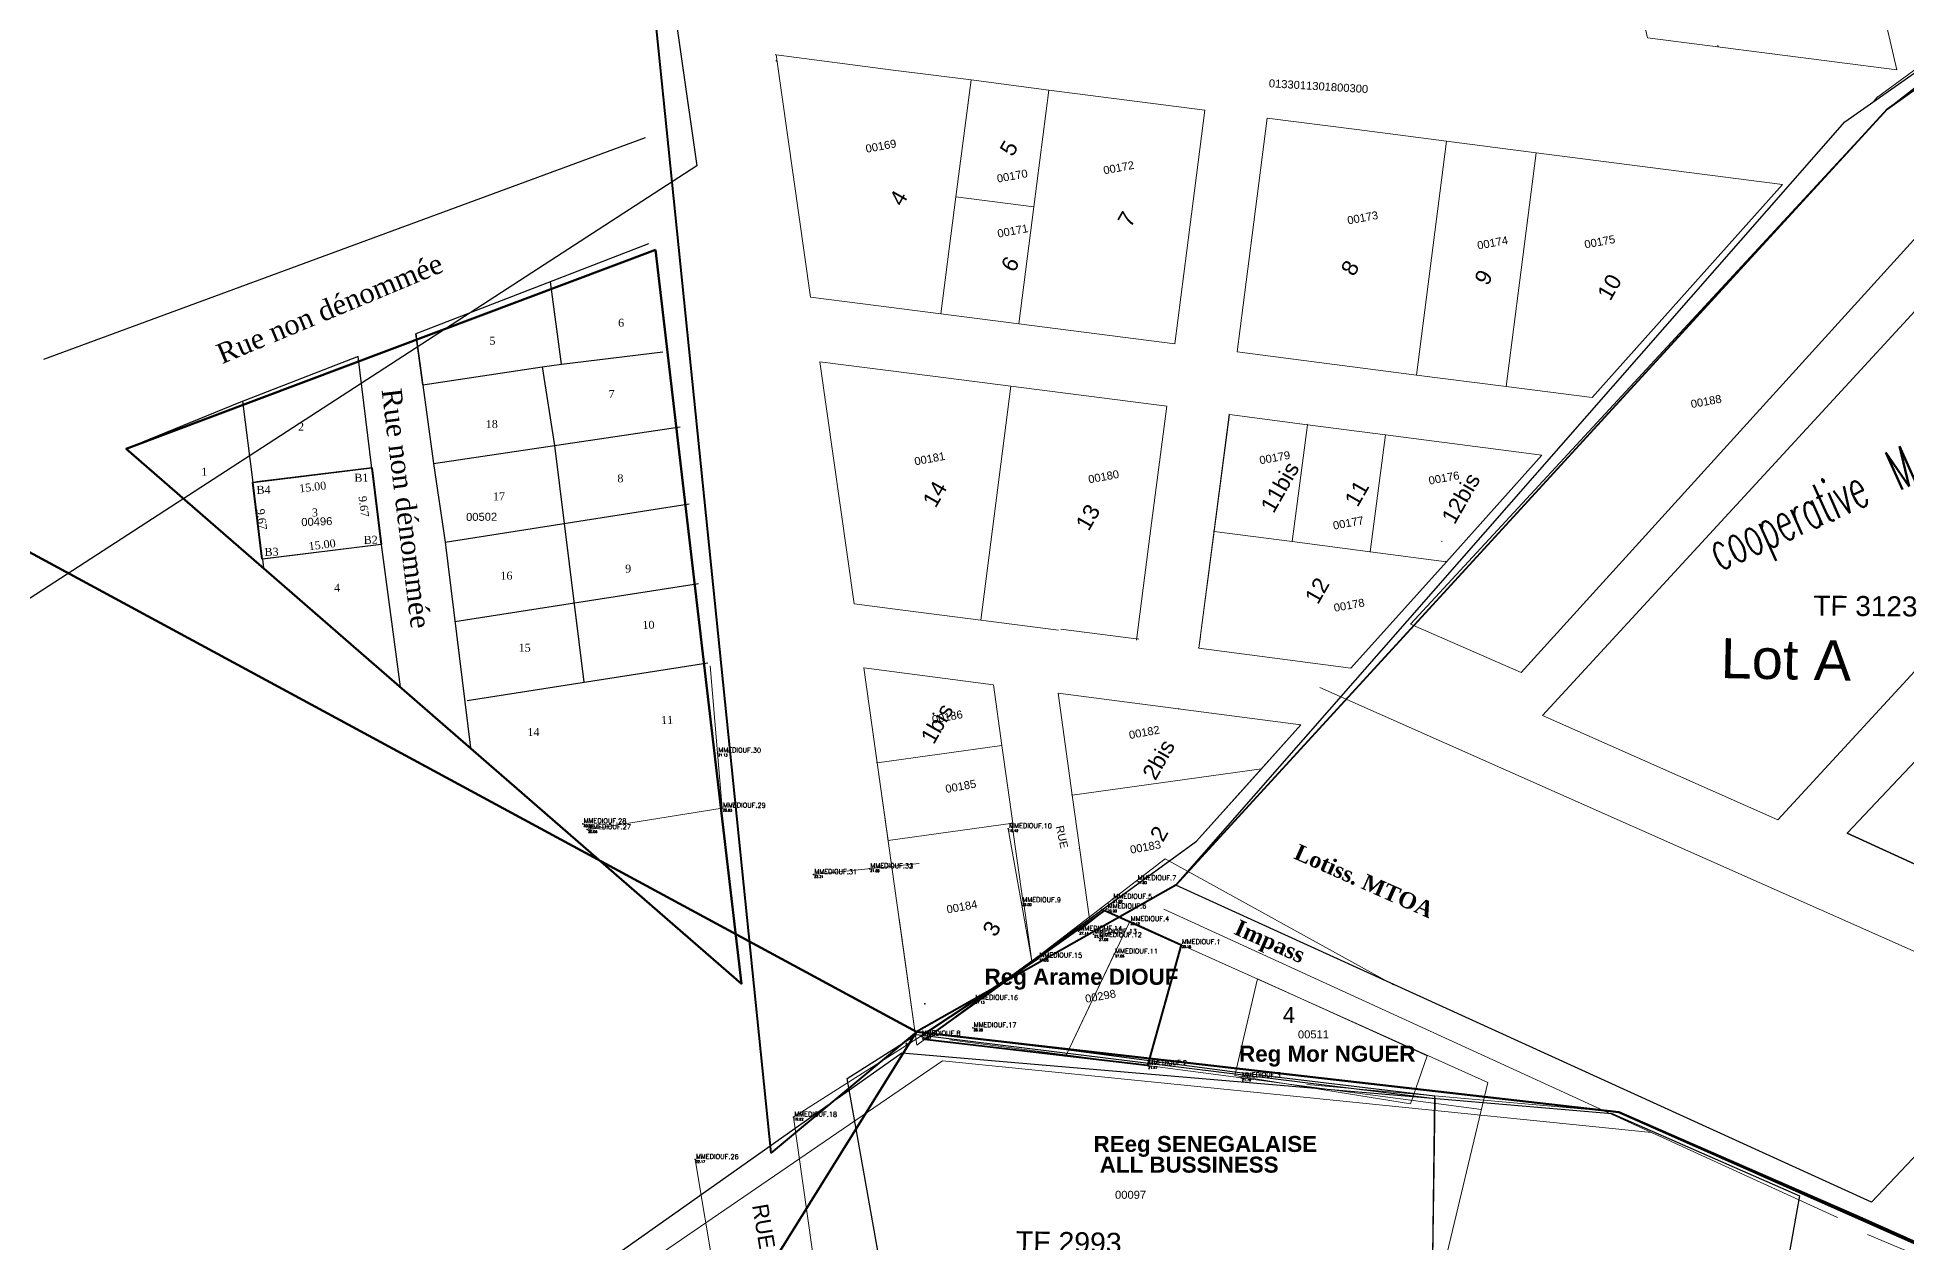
# Model space of a CAD drawing. Header units: metres. Extents: x 251686 to 255059, y 1627526 to 1631912.
# Drawn here: x 252942.4 to 253176, y 1629820.9 to 1629971.6 of the extents above; entities that cross this region are included whole.
import ezdxf
from ezdxf.enums import TextEntityAlignment as Align

# ---------------------------------------------------------------- set-up
doc = ezdxf.new("R2010")
doc.units = ezdxf.units.M
doc.header["$MEASUREMENT"] = 0
for name, color, linetype in [('A_revoir_niveau_0', 7, 'Continuous'), ('historique_numero_parcelle', 7, 'Continuous'), ('limites_parcelles', 7, 'Continuous'), ('limites_sections', 7, 'Continuous'), ('limites_tf', 7, 'Continuous'), ('numero_lot', 7, 'Continuous'), ('numero_parcelle', 7, 'Continuous'), ('toponymie', 7, 'Continuous')]:
    doc.layers.add(name, color=color, linetype=linetype)
for name, color, linetype, lineweight in [('ASSIETTE IMMAT', 7, 'Continuous', 0), ('Cotation Linéaire', 7, 'Continuous', 0), ('Numero_TF', 7, 'Continuous', 0), ('Numérotation', 7, 'Continuous', 0), ('Régularisation', 1, 'Continuous', 40), ('TF EN HATT', 5, 'Continuous', 13), ('TITRE FONCIER', 7, 'Continuous', 0), ('TopoAlt', 3, 'Continuous', 0), ('TopoMat', 4, 'Continuous', 0)]:
    doc.layers.add(name, color=color, linetype=linetype, lineweight=lineweight)
doc.styles.get("Standard").update_dxf_attribs({"font": 'txt.shx'})
doc.styles.add('Style-Arial', font='arial.ttf')
doc.styles.add('Style-Bodoni MT', font='BOD_R.TTF')
doc.styles.add('Style-STANDARD', font='STANDARD.shx')
doc.styles.add('Style-txt', font='txt.shx')

# ---------------------------------------------------------------- blocks, each defined once
blk = doc.blocks.new('TCPOINT_26')
at = {"color": 0}
blk.add_point((0, 0), dxfattribs=at)
at = {"layer": 'TopoAlt'}
blk.add_attdef('ALT', text='', height=0.00075, dxfattribs=at).set_placement((0.00025, -0.00025), align=Align.TOP_LEFT)
at = {"layer": 'TopoMat'}
blk.add_attdef('MAT', (0.00025, 0.00025), '', height=0.00075, dxfattribs=at)
blk = doc.blocks.new('TCPOINT_159')
at = {"color": 0}
blk.add_point((0, 0), dxfattribs=at)
at = {"layer": 'TopoAlt'}
blk.add_attdef('ALT', text='', height=0.00762, dxfattribs=at).set_placement((0.00254, -0.00254), align=Align.TOP_LEFT)
at = {"layer": 'TopoMat'}
blk.add_attdef('MAT', (0.00254, 0.00254), '', height=0.01524, dxfattribs=at)

msp = doc.modelspace()

# ---------------------------------------------------------------- linework, layer by layer
at = {"layer": 'A_revoir_niveau_0', "color": 4, "linetype": 'Continuous', "lineweight": 13}
msp.add_line((253171.957186, 1629963.617068), (253172.430446, 1629964.141376), dxfattribs=at)
at = {"layer": 'A_revoir_niveau_0', "ltscale": 1000}
for p, q in [((253018.782338, 1629945.79661), (252989.710409, 1629934.516239)), ((253007.93427, 1629930.756047), (253006.536074, 1629941.044865)), ((252990.577037, 1629928.13904), (252989.710409, 1629934.516239)), ((252982.485156, 1629931.712726), (252967.568315, 1629925.924754)), ((252985.390115, 1629908.183884), (252982.485156, 1629931.712726)), ((252967.568315, 1629925.924754), (252953.518206, 1629920.166849)), ((253006.924126, 1629873.734748), (252953.518206, 1629920.166849)), ((252984.205217, 1629917.781016), (252969.317343, 1629915.950389)), ((252969.317343, 1629915.950389), (252983.449833, 1629917.688133)), ((252984.205217, 1629917.781016), (252969.823531, 1629916.01263)), ((252985.390115, 1629908.183884), (252970.502241, 1629906.353257)), ((252985.390115, 1629908.183884), (252987.735702, 1629890.417521))]:
    msp.add_line(p, q, dxfattribs=at)
at = {"layer": 'A_revoir_niveau_0', "color": 1, "lineweight": 40, "ltscale": 1000}
for p, q in [((252984.205217, 1629917.781016), (252985.390115, 1629908.183884)), ((252970.502241, 1629906.353257), (252969.317343, 1629915.950389))]:
    msp.add_line(p, q, dxfattribs=at)
at = {"layer": 'A_revoir_niveau_0', "color": 7, "linetype": 'Continuous', "lineweight": 0, "ltscale": 39.364261}
for p, q in [((253027.995355, 1629875.238428), (253026.489178, 1629893.042033)), ((253011.142646, 1629872.54774), (253027.995355, 1629875.238428)), ((253063.760067, 1629872.670904), (253066.717872, 1629856.106382)), ((253039.411061, 1629866.935257), (253052.63811, 1629868.32372)), ((253066.717872, 1629856.106382), (253083.367161, 1629868.894519)), ((253083.367161, 1629868.894519), (253111.912772, 1629853.140154)), ((253078.949612, 1629861.05439), (253070.982515, 1629844.381711)), ((253076.07952, 1629862.638398), (253072.549601, 1629859.854743)), ((253075.297429, 1629862.696246), (253123.7119, 1629840.9313)), ((253085.353771, 1629858.175372), (253081.155328, 1629843.057883)), ((253067.55177, 1629856.495564), (253059.535046, 1629851.21628)), ((253070.982515, 1629844.381711), (253077.013216, 1629857.00211)), ((253052.853644, 1629846.740893), (253036.903717, 1629836.613409)), ((253081.155328, 1629843.057883), (253056.440733, 1629846.274091)), ((253081.155328, 1629843.057883), (253122.913992, 1629837.589266)), ((253123.7119, 1629840.9313), (253113.697263, 1629798.985062)), ((253036.903717, 1629836.613409), (253040.116472, 1629813.965751)), ((253027.102934, 1629816.655229), (253024.60922, 1629831.318071))]:
    msp.add_line(p, q, dxfattribs=at)
at = {"layer": 'A_revoir_niveau_0', "color": 4, "linetype": 'Continuous', "lineweight": 40, "ltscale": 39.364261}
for p, q in [((253078.949612, 1629861.05439), (253085.353771, 1629858.175372)), ((253052.853644, 1629846.740893), (253067.55177, 1629856.495564))]:
    msp.add_line(p, q, dxfattribs=at)
at = {"layer": 'A_revoir_niveau_0'}
for p, q in [((253052.3, 1629847.28), (253071, 1629845.079)), ((253071, 1629845.079), (253092.707, 1629842.215)), ((253092.707, 1629842.215), (253117.087638, 1629839.292431)), ((253116.81, 1629819.24), (253117.087638, 1629839.292431))]:
    msp.add_line(p, q, dxfattribs=at)
at = {"layer": 'A_revoir_niveau_0', "ltscale": 1000, "flags": 128}
for points in [[(252943.205731, 1629931.347725), (253018.435478, 1629959.084486)], [(252989.710409, 1629934.516239), (252991.912448, 1629918.312225), (252993.366485, 1629908.506626), (252996.543241, 1629882.760082)], [(252990.577037, 1629928.13904), (253005.496175, 1629930.41654), (253007.93427, 1629930.756047), (253020.583946, 1629932.286112)], [(253005.496175, 1629930.41654), (253007.046146, 1629920.56172), (253010.708596, 1629890.970009)], [(252968.035954, 1629926.106206), (252969.317343, 1629915.950389)], [(252991.912448, 1629918.312225), (253022.761727, 1629922.897707)], [(252969.317343, 1629915.950389), (252970.502241, 1629906.353257)], [(252993.366485, 1629908.506626), (253023.891573, 1629913.268349)], [(252985.390115, 1629908.183884), (252970.91859, 1629906.404452)], [(252970.527844, 1629906.356405), (252970.666452, 1629905.257844)], [(252994.591682, 1629898.57681), (253025.057753, 1629903.329327)], [(252996.13298, 1629888.696304), (253026.223933, 1629893.390305)]]:
    msp.add_lwpolyline(points, dxfattribs=at)
at = {"layer": 'A_revoir_niveau_0', "color": 1, "lineweight": 30, "flags": 128}
msp.add_lwpolyline([(253043.625306, 1629841.435979), (253052.295306, 1629846.940979), (253117.082944, 1629838.95341), (253116.805306, 1629818.900979), (253114.870904, 1629805.514333), (253048.555504, 1629813.834593), (253043.625306, 1629841.435979)], dxfattribs=at)
at = {"layer": 'A_revoir_niveau_0', "lineweight": 40, "ltscale": 39.364261}
msp.add_point((253051.057534, 1629845.762854, -22.109732), dxfattribs=at)
msp.add_point((253051.057534, 1629845.762854, -22.109732), dxfattribs=at)
at = {"layer": 'A_revoir_niveau_0', "color": 1, "lineweight": 53, "ltscale": 1000}
msp.add_3dface([(253019.671, 1629945.042), (253030.4199, 1629853.296314), (252953.518206, 1629920.166849)], dxfattribs=at)
at = {"layer": 'A_revoir_niveau_0', "ltscale": 1000}
msp.add_3dface([(252984.205217, 1629917.781016), (252985.390115, 1629908.183884), (252970.502241, 1629906.353257), (252969.317343, 1629915.950389)], dxfattribs=at)
at = {"layer": 'ASSIETTE IMMAT', "color": 2, "linetype": 'Continuous', "lineweight": 40}
msp.add_polyline3d([(253338.304982, 1630212.02092, 0.556061), (253281.716049, 1630158.445014, 0.754712), (253272.825884, 1630058.162576, 1.321799), (253238.773127, 1630009.063863, 1.539682), (253173.608723, 1629962.604017, 1.679567), (253084.705592, 1629865.608947, 2.066469), (253052.295758, 1629847.292297, 2.108097), (253034.121912, 1629832.139257, 2.159918), (253017.239594, 1629997.641186, 1.160524), (253130.3778, 1629983.16094, 1.472659), (253107.126834, 1630079.575336, 0.863457), (253106.111783, 1630094.938639, 0.771796), (253095.888219, 1630135.180783, 0.516479), (253051.328657, 1630189.868554, 0.107802), (253064.47615, 1630192.480191, 0.119025)], dxfattribs=at)
at = {"layer": 'limites_parcelles', "color": 7, "linetype": 'Continuous', "lineweight": 0}
for p, q in [((253235.690934, 1630010.496408), (253172.277123, 1629964.029041)), ((253171.558657, 1629981.625666), (253174.844423, 1629967.527227)), ((253206.496475, 1629978.860624), (253127.886436, 1629892.200265)), ((253143.653188, 1629971.541243), (253142.860967, 1629974.943319)), ((253159.245772, 1629969.528898), (253143.653188, 1629971.541243)), ((253152.509564, 1629970.398258), (253152.448583, 1629970.619831)), ((253039.044675, 1629939.119042), (253034.73914, 1629969.389402)), ((253034.73914, 1629969.389402), (253049.35975, 1629967.505784)), ((253174.844423, 1629967.527227), (253159.245772, 1629969.528898)), ((253174.810787, 1629967.531543), (253159.245772, 1629969.528898)), ((253049.35975, 1629967.505784), (253059.103752, 1629966.261201)), ((253059.103752, 1629966.261201), (253057.220135, 1629951.640591)), ((253059.103752, 1629966.261201), (253068.841686, 1629965.005943)), ((253130.553653, 1629886.842138), (253203.810781, 1629966.401656)), ((253066.964136, 1629950.396007), (253068.841686, 1629965.005943)), ((253068.841686, 1629965.005943), (253078.590296, 1629963.744617)), ((253078.590296, 1629963.744617), (253088.334298, 1629962.500034)), ((253088.334298, 1629962.500034), (253086.45068, 1629947.879423)), ((253094.244668, 1629946.881622), (253096.122218, 1629961.491557)), ((253096.122218, 1629961.491557), (253107.32418, 1629960.053881)), ((253107.32418, 1629960.053881), (253118.536817, 1629958.610138)), ((253118.536817, 1629958.610138), (253116.653199, 1629943.989528)), ((253118.536817, 1629958.610138), (253129.738778, 1629957.172462)), ((253129.737524, 1629957.162724), (253127.855161, 1629942.551852)), ((253160.523958, 1629953.207275), (253129.737524, 1629957.162724)), ((253057.220135, 1629951.640591), (253055.342585, 1629937.030655)), ((253066.964136, 1629950.396007), (253057.220135, 1629951.640591)), ((253160.520211, 1629953.207756), (253148.625945, 1629939.884417)), ((253065.080519, 1629935.775397), (253066.964136, 1629950.396007)), ((253086.45068, 1629947.879423), (253084.57313, 1629933.269488)), ((253092.361051, 1629932.261011), (253094.244668, 1629946.881622)), ((253226.323021, 1629945.861268), (253159.967573, 1629873.79749)), ((253116.653199, 1629943.989528), (253114.775649, 1629929.379592)), ((253127.855161, 1629942.551852), (253125.977611, 1629927.941916)), ((253045.598583, 1629938.275239), (253039.044675, 1629939.119042)), ((253055.342585, 1629937.030655), (253045.598583, 1629938.275239)), ((253148.625945, 1629939.884417), (253136.731678, 1629926.561078)), ((253065.080519, 1629935.775397), (253055.342585, 1629937.030655)), ((253074.818453, 1629934.520139), (253065.080519, 1629935.775397)), ((253084.57313, 1629933.269488), (253074.818453, 1629934.520139)), ((253044.488277, 1629900.78702), (253040.193417, 1629931.051313)), ((253040.193417, 1629931.051313), (253054.344783, 1629929.236668)), ((253103.563013, 1629930.823335), (253092.361051, 1629932.261011)), ((253114.775649, 1629929.379592), (253103.563013, 1629930.823335)), ((253054.344783, 1629929.236668), (253064.082717, 1629927.981409)), ((253125.977611, 1629927.941916), (253114.775649, 1629929.379592)), ((253064.082717, 1629927.981409), (253062.1991, 1629913.360799)), ((253064.082717, 1629927.981409), (253073.820652, 1629926.726151)), ((253073.820652, 1629926.726151), (253083.564654, 1629925.481567)), ((253125.977611, 1629927.941916), (253136.731678, 1629926.561078)), ((253083.564654, 1629925.481567), (253081.681036, 1629910.860957)), ((253087.602082, 1629895.236478), (253091.363249, 1629924.467023)), ((253090.107991, 1629914.729089), (253091.363249, 1629924.467023)), ((253060.32155, 1629898.750863), (253062.1991, 1629913.360799)), ((253081.681036, 1629910.860957), (253079.803486, 1629896.251022)), ((253050.583615, 1629900.006122), (253044.488277, 1629900.78702)), ((253060.32155, 1629898.750863), (253050.583615, 1629900.006122)), ((253070.059484, 1629897.495605), (253060.32155, 1629898.750863)), ((253127.886436, 1629892.200265), (253114.032195, 1629898.220709)), ((253080.087399, 1629896.349939), (253070.343397, 1629897.594522)), ((253102.688868, 1629890.3186), (253194.123457, 1629849.715469)), ((253159.969607, 1629873.796479), (253130.553653, 1629886.842138)), ((253064.221178, 1629873.412324), (253065.583939, 1629863.683495)), ((253087.287972, 1629871.052002), (253060.648272, 1629851.689334)), ((253065.963769, 1629861.464081), (253066.717872, 1629856.106382)), ((253066.717872, 1629856.106382), (253060.637597, 1629851.695402)), ((253101.075453, 1629840.697101), (253140.065621, 1629837.233099)), ((253140.065621, 1629837.233099), (253163.472354, 1629826.850242)), ((253171.178381, 1629821.954205), (253235.595435, 1629794.865847))]:
    msp.add_line(p, q, dxfattribs=at)
at = {"layer": 'limites_parcelles', "color": 7, "linetype": 'Continuous', "lineweight": 0, "extrusion": (0.2721658052046496, -0.2759108878029878, 0.9218454081184502), "elevation": -380817.680723, "flags": 128}
msp.add_lwpolyline([(1324929.55235, 905813.367518), (1324895.0981, 905817.7016), (1324807.51826, 905813.367518)], dxfattribs=at)
at = {"layer": 'limites_parcelles', "color": 7, "linetype": 'Continuous', "lineweight": 0, "flags": 128}
for points in [[(253034.73914, 1629969.389402), (253034.643064, 1629969.444008)], [(253034.805253, 1629968.626025), (253034.708798, 1629968.679958)], [(253159.245772, 1629969.528898), (253159.149696, 1629969.583503)], [(253174.844423, 1629967.527227), (253174.748347, 1629967.581833)], [(253091.422692, 1629924.447362), (253101.165234, 1629923.175361), (253099.249591, 1629908.572953), (253089.517724, 1629909.838886), (253091.422692, 1629924.447362)], [(253091.422692, 1629924.447362), (253091.326616, 1629924.501968)], [(253101.165234, 1629923.175361), (253101.069158, 1629923.229967)], [(253101.165234, 1629923.175361), (253110.907776, 1629921.90336)], [(253110.907776, 1629921.90336), (253130.441628, 1629919.345765), (253118.521404, 1629906.051303), (253108.992134, 1629907.300952), (253110.907776, 1629921.90336)], [(253110.907776, 1629921.90336), (253110.811701, 1629921.957966)], [(253130.441628, 1629919.345765), (253130.345553, 1629919.40037)], [(253118.521404, 1629906.051303), (253106.595112, 1629892.746165), (253087.602082, 1629895.236478), (253089.517724, 1629909.838886)], [(253089.517724, 1629909.838886), (253089.421649, 1629909.893492)], [(253099.249591, 1629908.572953), (253099.153516, 1629908.627558)], [(253099.249591, 1629908.572953), (253108.992134, 1629907.300952)], [(253108.992134, 1629907.300952), (253108.896058, 1629907.355558)], [(253117.979462, 1629908.576708), (253117.883386, 1629908.631314)], [(253088.222041, 1629900.07196), (253088.852732, 1629904.991154)], [(253118.521404, 1629906.051303), (253118.425328, 1629906.105908)], [(253087.602082, 1629895.236478), (253087.788514, 1629896.690593)], [(253087.602082, 1629895.236478), (253087.506006, 1629895.291083)], [(253069.983786, 1629889.609948), (253100.324563, 1629885.644879), (253087.281744, 1629871.095911), (253060.642045, 1629851.733244), (253052.326882, 1629845.626558), (253045.725178, 1629892.780172)], [(253045.725178, 1629892.780172), (253061.895216, 1629890.665599), (253062.954493, 1629883.086547), (253047.391423, 1629880.901567), (253045.725178, 1629892.780172)], [(253106.595112, 1629892.746165), (253106.499037, 1629892.800771)], [(253069.983269, 1629889.61365), (253100.324563, 1629885.644879), (253095.413394, 1629880.159842), (253071.767313, 1629876.84893), (253069.983269, 1629889.61365)], [(253085.126499, 1629887.630724), (253085.030423, 1629887.68533)], [(253100.234715, 1629885.655576), (253100.13864, 1629885.710181)], [(253062.954493, 1629883.086547), (253064.317254, 1629873.357718), (253048.743509, 1629871.178806), (253047.391423, 1629880.901567)], [(253047.391423, 1629880.901567), (253047.295348, 1629880.956173)], [(253095.413394, 1629880.159842), (253087.281744, 1629871.095911), (253073.924646, 1629861.386316), (253071.767313, 1629876.84893)], [(253071.767313, 1629876.84893), (253071.671238, 1629876.903536)], [(253064.317254, 1629873.357718), (253064.221178, 1629873.412324)], [(253072.698116, 1629870.16206), (253072.60204, 1629870.216666)], [(253065.680015, 1629863.62889), (253066.726927, 1629856.127482), (253060.642045, 1629851.733244)], [(253065.680015, 1629863.62889), (253065.583939, 1629863.683495)], [(253052.326882, 1629845.626558), (253050.112338, 1629861.460653)]]:
    msp.add_lwpolyline(points, dxfattribs=at)
at = {"layer": 'limites_sections', "color": 112, "linetype": 'Continuous', "lineweight": 40, "flags": 128}
for points in [[(253271.082561, 1630189.80614), (253278.664905, 1630062.128606), (253370.894891, 1630071.745612), (253349.874626, 1629905.007271), (253292.368569, 1629875.259507), (253264.420561, 1629860.905626), (253283.218148, 1629825.843437), (253276.081556, 1629797.159611), (253264.682639, 1629775.428157), (253237.804257, 1629775.925126), (253235.595435, 1629794.865847), (253170.148154, 1629824.108553), (253140.065621, 1629837.233099), (253052.3, 1629847.28), (252785.968318, 1629991.31478), (252450.61003, 1630145.344805), (252531.297233, 1630284.326266), (252789.440449, 1630429.782946), (252981.389636, 1630375.006406), (253177.316609, 1630501.61916), (253238.792095, 1630544.179111), (253271.082561, 1630189.80614)], [(252399.356616, 1629947.880348), (252399.972203, 1630065.215659), (252450.61003, 1630145.344805), (252785.968318, 1629991.31478), (253052.295758, 1629847.292297), (253000.111276, 1629763.48946), (252919.318325, 1629642.675214), (252916.992415, 1629556.866458), (252794.477866, 1629392.616183), (252770.730849, 1629406.43238), (252527.008235, 1629543.961569), (252247.281979, 1629705.6787), (252399.356616, 1629947.880348)]]:
    msp.add_lwpolyline(points, close=True, dxfattribs=at)
msp.add_lwpolyline([(253348.989473, 1629069.997092), (252794.477866, 1629392.616183), (252916.992415, 1629556.866458), (252919.318325, 1629642.675214), (253000.111276, 1629763.48946), (253052.3, 1629847.28), (253052.3, 1629847.28), (253140.065621, 1629837.233099), (253140.065621, 1629837.233099), (253235.595435, 1629794.865847), (253239.849412, 1629709.108544), (253258.480288, 1629694.077819), (253239.423108, 1629594.892945), (253296.433833, 1629591.041829), (253325.488232, 1629598.583625)], dxfattribs=at)
at = {"layer": 'limites_tf', "color": 5, "linetype": 'Continuous', "lineweight": 30}
for p, q in [((253173.612102, 1629962.594219), (253238.776226, 1630009.054882)), ((253084.70975, 1629865.596892), (253173.612102, 1629962.594219))]:
    msp.add_line(p, q, dxfattribs=at)
at = {"layer": 'limites_tf', "color": 5, "linetype": 'Continuous', "lineweight": 30, "flags": 128}
for points in [[(252410.039695, 1630048.286543), (252358.306106, 1630362.229548), (252398.2866, 1630445.3774), (252401.490278, 1630452.27289), (252938.410442, 1630558.674201), (253024.849142, 1629955.522887), (252896.316732, 1629872.198515), (252442.549994, 1629851.094143), (252410.039695, 1630048.286543)], [(253201.050354, 1629984.01812), (253206.496475, 1629978.860624), (253199.629743, 1629971.592357), (253257.830599, 1629917.107954), (253250.963868, 1629909.839688), (253226.307801, 1629933.189987), (253168.623213, 1629872.132591), (253201.187931, 1629857.179676), (253171.668439, 1629825.989864), (253084.70975, 1629865.596892), (253168.306962, 1629961.020818), (253201.050354, 1629984.01812)], [(253162.641312, 1629826.762304), (253106.856834, 1629514.553321), (253047.725076, 1629526.826704), (252943.769928, 1629595.245062), (252948.574069, 1629643.758695), (252984.06534, 1629707.609216), (253000.111276, 1629763.48946), (252982.939897, 1629796.926998), (253050.460664, 1629844.666322), (253100.19733, 1629840.39528), (253139.199139, 1629837.064898), (253162.641312, 1629826.762304)]]:
    msp.add_lwpolyline(points, close=True, dxfattribs=at)
at = {"layer": 'limites_tf', "color": 5, "linetype": 'Continuous', "lineweight": 30}
msp.add_3dface([(253226.307801, 1629933.189987), (253250.963868, 1629909.839688), (253201.187931, 1629857.179676), (253168.623213, 1629872.132591)], dxfattribs=at)
at = {"layer": 'numero_lot', "color": 1, "linetype": 'Continuous', "lineweight": 40}
msp.add_3dface([(253075.842274, 1629862.451308), (253085.353771, 1629858.175372), (253081.155328, 1629843.057883), (253053.298686, 1629846.340254)], dxfattribs=at)
at = {"layer": 'Régularisation', "color": 1, "linetype": 'Continuous', "lineweight": 13}
msp.add_3dface([(253094.898, 1629853.885), (253116.138076, 1629844.261343), (253114.045263, 1629838.292999), (253092.080934, 1629841.803927)], dxfattribs=at)
at = {"layer": 'TF EN HATT', "linetype": 'Continuous', "ltscale": 39.364261}
for p, q in [((253144.145169, 1629834.715125, -22.109732), (253083.223556, 1629862.600107, -22.109732)), ((252987.31538, 1629796.969571, -22.109732), (253055.545981, 1629843.667121, -22.109732)), ((253055.545981, 1629843.667121, -22.109732), (253105.204418, 1629838.639106, -22.109732)), ((253105.204418, 1629838.639106, -22.109732), (253144.145169, 1629834.715125, -22.109732)), ((253144.145169, 1629834.715125, -22.109732), (253167.424119, 1629824.057938, -22.109732))]:
    msp.add_line(p, q, dxfattribs=at)

# ---------------------------------------------------------------- block references
at = {"layer": 'toponymie', "ltscale": 39.364261, "xscale": 39.364261, "yscale": 39.364261, "zscale": 39.364261, "rotation": 359.3981}
for p, values in [((253027.414803, 1629882.128889, -0.985854), {'MAT': 'MMEDIOUF.30', 'ALT': '21.13'}), ((253027.997397, 1629875.242406, -1.28581), {'MAT': 'MMEDIOUF.29', 'ALT': '20.83'}), ((253010.575462, 1629873.28663, -2.048697), {'MAT': 'MMEDIOUF.28', 'ALT': '20.06'}), ((253011.144688, 1629872.551718, -2.056696), {'MAT': 'MMEDIOUF.27', 'ALT': '20.06'}), ((253063.762109, 1629872.674882, -2.691602), {'MAT': 'MMEDIOUF.10', 'ALT': '19.42'}), ((253039.413102, 1629866.939236, 0.097986), {'MAT': 'MMEDIOUF.31', 'ALT': '22.21'}), ((253046.414107, 1629867.667612, -0.462932), {'MAT': 'MMEDIOUF.33', 'ALT': '21.65'}), ((253046.418179, 1629867.674569, -0.47393), {'MAT': 'MMEDIOUF.32', 'ALT': '21.64'}), ((253079.824338, 1629866.175726, -0.285958), {'MAT': 'MMEDIOUF.7', 'ALT': '21.83'}), ((253065.412829, 1629863.430395, -0.115983), {'MAT': 'MMEDIOUF.9', 'ALT': '22.00'}), ((253076.081562, 1629862.642377, 0.087987), {'MAT': 'MMEDIOUF.6', 'ALT': '22.20'}), ((253076.801222, 1629863.853703, -0.188972), {'MAT': 'MMEDIOUF.5', 'ALT': '21.92'}), ((253072.551642, 1629859.858721, 5.023258), {'MAT': 'MMEDIOUF.14', 'ALT': '27.14'}), ((253078.951654, 1629861.058369, 0.004999), {'MAT': 'MMEDIOUF.4', 'ALT': '22.12'}), ((253074.399506, 1629859.481342, 5.047254), {'MAT': 'MMEDIOUF.13', 'ALT': '27.16'}), ((253075.005055, 1629859.063018, 4.950268), {'MAT': 'MMEDIOUF.12', 'ALT': '27.06'}), ((253085.355812, 1629858.17935, -1.932714), {'MAT': 'MMEDIOUF.1', 'ALT': '20.18'}), ((253067.553812, 1629856.499542, 4.93727), {'MAT': 'MMEDIOUF.15', 'ALT': '27.05'}), ((253077.015258, 1629857.006089, 4.94127), {'MAT': 'MMEDIOUF.11', 'ALT': '27.06'}), ((253059.537087, 1629851.220259, 5.020258), {'MAT': 'MMEDIOUF.16', 'ALT': '27.13'}), ((253052.855686, 1629846.744871, -0.443934), {'MAT': 'MMEDIOUF.8', 'ALT': '21.67'}), ((253059.332011, 1629847.784731, 6.170088), {'MAT': 'MMEDIOUF.17', 'ALT': '28.28'}), ((253081.157369, 1629843.061861, -0.640905), {'MAT': 'MMEDIOUF.2', 'ALT': '21.47'}), ((253092.862181, 1629841.529026, -0.322952), {'MAT': 'MMEDIOUF.3', 'ALT': '21.79'}), ((253036.905758, 1629836.617387, -2.188677), {'MAT': 'MMEDIOUF.18', 'ALT': '19.92'}), ((253024.611261, 1629831.322049, 0.057991), {'MAT': 'MMEDIOUF.26', 'ALT': '22.17'})]:
    msp.add_blockref('TCPOINT_159', p, dxfattribs=at).add_auto_attribs(values)
at = {"layer": 'toponymie', "xscale": 1000, "yscale": 1000, "zscale": 1000}
msp.add_blockref('TCPOINT_26', (253053.338149, 1629850.795413), dxfattribs=at)

# ---------------------------------------------------------------- texts
at = {"layer": 'Cotation Linéaire', "attachment_point": 8, "line_spacing_factor": 0.6}
for s, insert, char_height, rotation in [('\\fTimes New Roman|b0|i0|c00|p23;Rue non dénommée', (252979.430097, 1629936.514473), 2.5, 22.659319700085284), ('\\fTimes New Roman|b0|i0|c00|p23;Rue non dénommée', (252987.235665, 1629912.554102), 2.5, 277.0383149429636), ('\\fTimes New Roman|b0|i0|c00|p23;15.00', (252976.880404, 1629914.876768), 1, 7.009966449894146), ('\\fTimes New Roman|b0|i0|c00|p23;9.67', (252982.694775, 1629912.881451), 1, 277.0383149429636), ('\\fTimes New Roman|b0|i0|c00|p23;9.67', (252969.944214, 1629911.282392), 1, 277.0383149429636), ('\\fTimes New Roman|b0|i0|c00|p23;15.00', (252978.060489, 1629907.658192), 1, 7.009966449894146)]:
    msp.add_mtext(s, dxfattribs=dict(at, insert=insert, char_height=char_height, rotation=rotation))
at = {"layer": 'historique_numero_parcelle', "color": 7, "linetype": 'Continuous', "lineweight": 0, "style": 'Style-Arial'}
msp.add_text('00496', height=1, rotation=2.10413, dxfattribs=at).set_placement((252975.376519, 1629911.494526, -1.032), align=Align.TOP_LEFT)
at = {"layer": 'limites_parcelles', "color": 7, "linetype": 'Continuous', "lineweight": 0, "style": 'Style-STANDARD', "width": 0.587766}
msp.add_text('cooperative  M . T . O . A', height=5.077401, rotation=24.119316, dxfattribs=at).set_placement((253152.670132, 1629904.834771))
at = {"layer": 'numero_lot', "color": 7, "linetype": 'Continuous', "lineweight": 0, "style": 'Style-Arial'}
for s, rotation, p in [('5', 60.38774, (253062.57888, 1629957.55769)), ('4', 60.38774, (253048.775308, 1629951.337255)), ('7', 60.38774, (253077.31311, 1629948.68439)), ('6', 60.38774, (253062.730334, 1629943.074895)), ('8', 60.38774, (253105.218465, 1629942.588661)), ('9', 60.38774, (253121.911226, 1629941.411755)), ('10', 60.38774, (253137.265346, 1629939.523163)), ('11bis', 60.38774, (253095.183375, 1629912.974945)), ('12bis', 60.38774, (253117.803944, 1629911.5673)), ('14', 60.38774, (253052.939632, 1629913.643446)), ('11', 60.38774, (253105.681097, 1629913.7437)), ('13', 60.38774, (253072.071489, 1629910.753089)), ('12', 60.38774, (253100.718266, 1629901.579953)), ('1bis', 60.38774, (253052.706564, 1629884.087509)), ('2bis', 60.38774, (253080.409678, 1629879.591028)), ('2', 60.38774, (253081.354927, 1629871.879709)), ('3', 60.38774, (253060.430094, 1629860.013173)), ('4', 0.38774, (253098.050681, 1629850.382794))]:
    msp.add_text(s, height=2, rotation=rotation, dxfattribs=at).set_placement(p, align=Align.TOP_LEFT)
at = {"layer": 'numero_parcelle', "color": 5, "lineweight": 0, "style": 'Style-Arial'}
for s, rotation, p in [('0133011301800300', 356.56223, (253096.366318, 1629966.36069)), ('00169', 10.56223, (253045.84796, 1629958.137588)), ('00170', 10.56223, (253062.257733, 1629954.403436)), ('00172', 10.56223, (253075.561023, 1629955.44441)), ('00173', 10.56223, (253106.058488, 1629949.184466)), ('00171', 10.56223, (253062.325139, 1629947.534506)), ('00174', 10.56223, (253122.297004, 1629946.048688)), ('00175', 10.56223, (253135.691911, 1629946.180133)), ('00188', 10.56223, (253148.990683, 1629926.222042)), ('00181', 10.56223, (253051.947511, 1629919.064567)), ('00179', 10.56223, (253095.070379, 1629919.198054)), ('00180', 10.56223, (253073.676382, 1629916.815501)), ('00176', 10.56223, (253116.2233, 1629916.653654)), ('00502', 0.43413, (252995.987532, 1629912.14174)), ('00177', 10.56223, (253104.267366, 1629911.03238)), ('00178', 10.56223, (253104.368271, 1629900.749674)), ('00186', 10.56223, (253054.145513, 1629886.786641)), ('00182', 10.56223, (253078.765503, 1629884.855627)), ('00185', 10.56223, (253055.822464, 1629878.11265)), ('00183', 10.56223, (253078.906202, 1629870.51777)), ('00184', 10.56223, (253055.970268, 1629863.050659)), ('00298', 10.56223, (253073.287654, 1629851.874898)), ('00511', 0.43413, (253099.961629, 1629847.453474))]:
    msp.add_text(s, height=1, rotation=rotation, dxfattribs=at).set_placement(p, align=Align.TOP_LEFT)
at = {"layer": 'numero_parcelle', "color": 5, "insert": (253077.106937, 1629827.411664), "char_height": 1, "attachment_point": 1, "rotation": 0.0028074931938941033, "line_spacing_factor": 0.6, "style": 'Style-txt'}
msp.add_mtext('\\fArial|b0|i0|c00|p39;00097', dxfattribs=at)
at = {"layer": 'numero_tf', "color": 4, "linetype": 'Continuous', "lineweight": 0, "insert": (253164.416636, 1629901.813668), "char_height": 2.5, "attachment_point": 1, "rotation": 359.47997646321346, "line_spacing_factor": 1.2, "style": 'Style-Arial'}
msp.add_mtext('TF 3123', dxfattribs=at)
at = {"layer": 'Numérotation', "char_height": 1, "attachment_point": 5, "rotation": 1.0681127490697524, "line_spacing_factor": 0.6}
for s, insert in [('\\fTimes New Roman|b0|i0|c00|p23;6', (253015.372538, 1629935.905542)), ('\\fTimes New Roman|b0|i0|c00|p23;5', (252999.278389, 1629933.656471)), ('\\fTimes New Roman|b0|i0|c00|p23;7', (253014.18127, 1629927.003535)), ('\\fTimes New Roman|b0|i0|c00|p23;18', (252999.202375, 1629923.246625)), ('\\fTimes New Roman|b0|i0|c00|p23;2', (252975.364373, 1629922.931542)), ('\\fTimes New Roman|b0|i0|c00|p23;1', (252963.273632, 1629917.289446)), ('\\fTimes New Roman|b0|i0|c00|p23;B1', (252982.908673, 1629916.545814)), ('\\fTimes New Roman|b0|i0|c00|p23;8', (253015.282625, 1629916.463501)), ('\\fTimes New Roman|b0|i0|c00|p23;B4', (252970.672726, 1629915.037506)), ('\\fTimes New Roman|b0|i0|c00|p23;17', (253000.109026, 1629914.22294)), ('\\fTimes New Roman|b0|i0|c00|p23;3', (252977.096322, 1629912.198005)), ('\\fTimes New Roman|b0|i0|c00|p23;B3', (252971.676564, 1629907.273133)), ('\\fTimes New Roman|b0|i0|c00|p23;B2', (252984.071024, 1629908.776199)), ('\\fTimes New Roman|b0|i0|c00|p23;9', (253016.246994, 1629905.180392)), ('\\fTimes New Roman|b0|i0|c00|p23;4', (252979.863971, 1629902.802705)), ('\\fTimes New Roman|b0|i0|c00|p23;16', (253001.032581, 1629904.292489)), ('\\fTimes New Roman|b0|i0|c00|p23;10', (253018.791318, 1629898.143462)), ('\\fTimes New Roman|b0|i0|c00|p23;15', (253003.311614, 1629895.292949)), ('\\fTimes New Roman|b0|i0|c00|p23;11', (253021.123909, 1629886.272964)), ('\\fTimes New Roman|b0|i0|c00|p23;14', (253004.412916, 1629884.755797))]:
    msp.add_mtext(s, dxfattribs=dict(at, insert=insert))
at = {"layer": 'Régularisation', "color": 1, "linetype": 'Continuous', "lineweight": 40, "char_height": 2, "attachment_point": 1, "style": 'Style-Arial'}
for s, insert, line_spacing_factor in [('\\fArial|b1|i0|c00|p39;Reg Arame DIOUF', (253060.808156, 1629855.163833, 1e-06), 0.6), ('\\fArial|b1|i0|c00|p39;Reg Mor NGUER', (253092.614498, 1629845.545796, 1e-06), 0.6), ('\\fArial|b1|i0|c00|p39;REeg SENEGALAISE\\P ALL BUSSINESS', (253074.420437, 1629834.265199), 0.776524)]:
    msp.add_mtext(s, dxfattribs=dict(at, insert=insert, line_spacing_factor=line_spacing_factor))
at = {"layer": 'TF EN HATT', "linetype": 'Continuous', "insert": (253152.776474, 1629891.437637, -22.109732), "char_height": 4.999261, "attachment_point": 7, "rotation": 358.8028325086502, "line_spacing_factor": 1.164024, "style": 'Style-Arial'}
msp.add_mtext('Lot A', dxfattribs=at)
at = {"layer": 'TITRE FONCIER', "color": 2, "linetype": 'Continuous', "lineweight": 0, "style": 'Style-Arial'}
msp.add_text('TF 2993', height=2.54, rotation=359.0028, dxfattribs=at).set_placement((253064.742499, 1629822.368491), align=Align.TOP_LEFT)
at = {"layer": 'toponymie', "color": 7, "linetype": 'Continuous', "lineweight": 0}
for height, rotation, style, p in [(0.982304, 282.289313, 'Style-Arial', (253069.69665, 1629872.943842)), (1.999704, 279.65196, 'Style-Bodoni MT', (253031.736662, 1629825.579059))]:
    msp.add_text('RUE', height=height, rotation=rotation, dxfattribs=dict(at, style=style)).set_placement(p)
at = {"layer": 'toponymie', "char_height": 2, "width": 19.991747, "attachment_point": 1, "rotation": 336.0972102874256}
for s, insert in [('\\fTimes New Roman|b1|i0|c00|p23;Lotiss. MTOA', (253100.130422, 1629870.821191)), ('\\fTimes New Roman|b1|i0|c00|p23;Impass', (253092.64448, 1629861.391589))]:
    msp.add_mtext(s, dxfattribs=dict(at, insert=insert))

doc.saveas('drawing.dxf')
